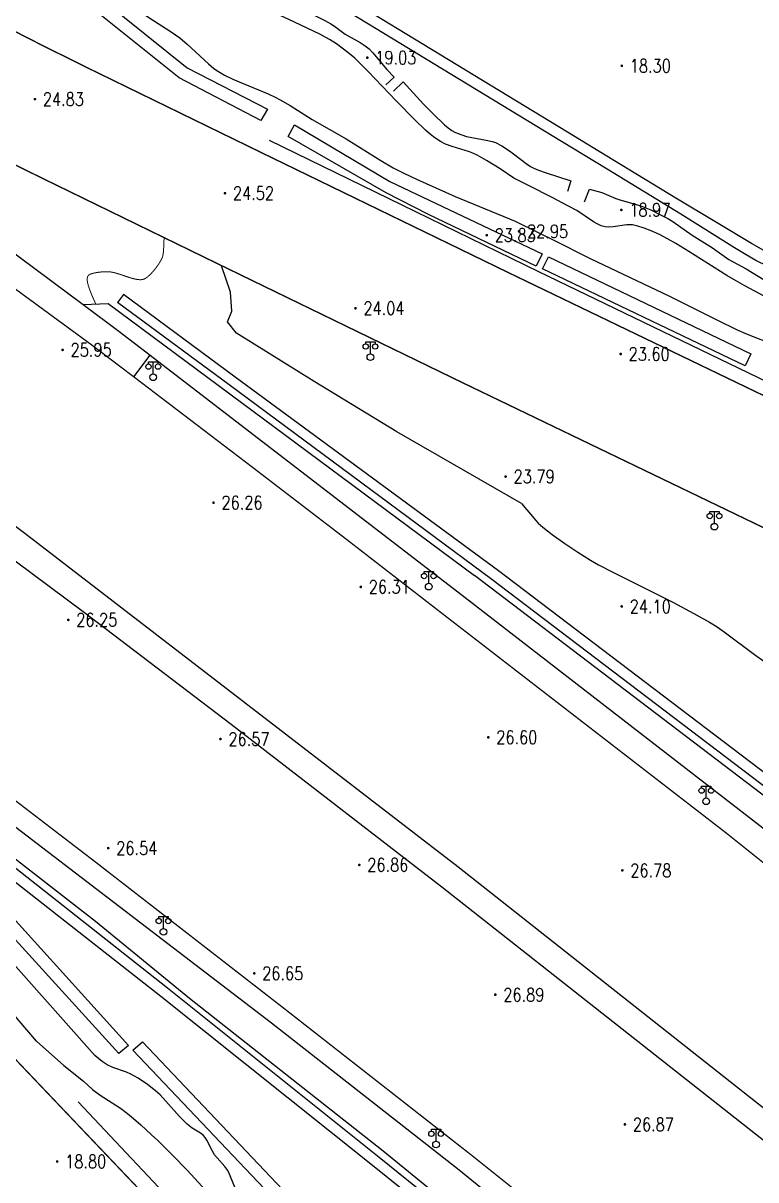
# Model space of a CAD drawing. Extents: x 404846 to 408477, y 3390929 to 3392894.
# Drawn here: x 407616.1 to 407671.1, y 3391660.7 to 3391747.7 of the extents above; entities that cross this region are included whole.
import ezdxf
from ezdxf.enums import TextEntityAlignment as Align

# ---------------------------------------------------------------- set-up
doc = ezdxf.new("R2010")
doc.units = 0
doc.header["$LTSCALE"] = 0.5
doc.layers.get('0').update_dxf_attribs({"linetype": 'CONTINUOUS'})
for name, color, linetype in [('DGX', 2, 'CONTINUOUS'), ('DLDW', 11, 'CONTINUOUS'), ('DLSS', 4, 'CONTINUOUS'), ('DMTZ', 3, 'CONTINUOUS'), ('GCD', 1, 'CONTINUOUS'), ('SXSS', 5, 'CONTINUOUS'), ('ZBTZ', 3, 'CONTINUOUS')]:
    doc.layers.add(name, color=color, linetype=linetype)
doc.styles.add('HZ', font='rs.shx', dxfattribs={"width": 0.8, "bigfont": 'hztxt.shx'})
doc.linetypes.add('10411', pattern='A,2,[150,AAA.SHX,S=1,R=0,X=0,Y=1],2,[151,AAA.SHX,S=1,R=0,X=0,Y=3],1e-11', length=4)
doc.linetypes.add('10412', pattern='A,2,[158,AAA.SHX,S=1,R=0,X=0,Y=0],2,[151,AAA.SHX,S=1,R=0,X=0,Y=3],1e-11', length=4)
doc.linetypes.add('10421', pattern='A,2,[150,AAA.SHX,S=0.5,R=0,X=0,Y=0.5],1e-11', length=2)
doc.linetypes.add('10422', pattern='A,0.75,[150,AAA.SHX,S=0.5,R=0,X=0,Y=0.5],1.5,[177,AAA.SHX,S=1,R=0,X=0,Y=0.4],0.75', length=3)
doc.linetypes.add('1161', pattern='A,0,[149,AAA.SHX,S=0.15,R=0,X=0,Y=0],-1.6', length=1.6)

# ---------------------------------------------------------------- blocks, each defined once
blk = doc.blocks.new('gc097')
for p, q in [((-0.7, 2), (-0.7, 2.3)), ((-0.7, 2.3), (0.7, 2.3)), ((0, 0.5), (0, 2.3)), ((0.7, 2.3), (0.7, 2))]:
    blk.add_line(p, q)
for centre, radius in [((-0.7, 1.6), 0.4), ((0.73, 1.6), 0.4), ((0, 0), 0.5)]:
    blk.add_circle(centre, radius)
blk = doc.blocks.new('GC200')
at = {"linetype": 'Continuous', "const_width": 0.2, "flags": 128}
blk.add_lwpolyline([(-0.1, 0, 1), (0.1, 0, 1)], format="xyb", close=True, dxfattribs=at)

msp = doc.modelspace()

# ---------------------------------------------------------------- linework, layer by layer
at = {"layer": 'DGX', "linetype": 'Continuous', "const_width": 0.075, "elevation": 25, "flags": 128}
msp.add_lwpolyline([(407621.519, 3391726.576), (407621.49, 3391726.641), (407621.46, 3391726.706), (407621.431, 3391726.771), (407621.402, 3391726.836), (407621.374, 3391726.9), (407621.345, 3391726.964), (407621.317, 3391727.028), (407621.29, 3391727.092), (407621.262, 3391727.155), (407621.235, 3391727.218), (407621.209, 3391727.281), (407621.183, 3391727.343), (407621.158, 3391727.404), (407621.134, 3391727.465), (407621.111, 3391727.525), (407621.088, 3391727.584), (407621.066, 3391727.642), (407621.045, 3391727.7), (407621.025, 3391727.757), (407621.006, 3391727.813), (407620.988, 3391727.868), (407620.971, 3391727.921), (407620.955, 3391727.974), (407620.941, 3391728.026), (407620.928, 3391728.077), (407620.916, 3391728.126), (407620.906, 3391728.174), (407620.897, 3391728.221), (407620.889, 3391728.266), (407620.883, 3391728.311), (407620.879, 3391728.353), (407620.876, 3391728.394), (407620.876, 3391728.434), (407620.876, 3391728.472), (407620.879, 3391728.508), (407620.884, 3391728.543), (407620.89, 3391728.576), (407620.899, 3391728.607), (407620.909, 3391728.636), (407620.922, 3391728.664), (407620.937, 3391728.69), (407620.954, 3391728.713), (407620.973, 3391728.735), (407620.998, 3391728.755), (407621.026, 3391728.775), (407621.059, 3391728.794), (407621.095, 3391728.812), (407621.135, 3391728.829), (407621.178, 3391728.845), (407621.224, 3391728.86), (407621.273, 3391728.875), (407621.324, 3391728.889), (407621.377, 3391728.902), (407621.432, 3391728.914), (407621.489, 3391728.925), (407621.547, 3391728.936), (407621.607, 3391728.945), (407621.667, 3391728.954), (407621.728, 3391728.963), (407621.789, 3391728.97), (407621.85, 3391728.977), (407621.911, 3391728.983), (407621.972, 3391728.988), (407622.032, 3391728.993), (407622.091, 3391728.997), (407622.149, 3391729), (407622.206, 3391729.002), (407622.261, 3391729.004), (407622.313, 3391729.005), (407622.364, 3391729.005), (407622.412, 3391729.005), (407622.458, 3391729.004), (407622.503, 3391729.002), (407622.549, 3391728.998), (407622.596, 3391728.993), (407622.645, 3391728.986), (407622.693, 3391728.979), (407622.743, 3391728.97), (407622.794, 3391728.959), (407622.845, 3391728.948), (407622.897, 3391728.936), (407622.95, 3391728.923), (407623.003, 3391728.909), (407623.057, 3391728.894), (407623.111, 3391728.878), (407623.165, 3391728.862), (407623.22, 3391728.845), (407623.276, 3391728.827), (407623.331, 3391728.809), (407623.387, 3391728.791), (407623.443, 3391728.772), (407623.5, 3391728.754), (407623.556, 3391728.735), (407623.612, 3391728.715), (407623.669, 3391728.696), (407623.725, 3391728.677), (407623.781, 3391728.658), (407623.838, 3391728.639), (407623.894, 3391728.62), (407623.949, 3391728.602), (407624.005, 3391728.584), (407624.06, 3391728.567), (407624.115, 3391728.55), (407624.169, 3391728.533), (407624.223, 3391728.517), (407624.277, 3391728.502), (407624.33, 3391728.488), (407624.382, 3391728.475), (407624.434, 3391728.463), (407624.485, 3391728.451), (407624.535, 3391728.441), (407624.584, 3391728.432), (407624.633, 3391728.424), (407624.681, 3391728.417), (407624.728, 3391728.412), (407624.773, 3391728.408), (407624.818, 3391728.406), (407624.862, 3391728.405), (407624.905, 3391728.406), (407624.946, 3391728.408), (407624.986, 3391728.413), (407625.025, 3391728.419), (407625.063, 3391728.427), (407625.099, 3391728.437), (407625.147, 3391728.455), (407625.196, 3391728.477), (407625.246, 3391728.504), (407625.297, 3391728.535), (407625.349, 3391728.571), (407625.401, 3391728.61), (407625.454, 3391728.653), (407625.508, 3391728.7), (407625.562, 3391728.749), (407625.616, 3391728.801), (407625.67, 3391728.856), (407625.723, 3391728.913), (407625.777, 3391728.971), (407625.829, 3391729.031), (407625.882, 3391729.093), (407625.933, 3391729.155), (407625.983, 3391729.219), (407626.032, 3391729.283), (407626.08, 3391729.346), (407626.127, 3391729.41), (407626.171, 3391729.474), (407626.214, 3391729.537), (407626.256, 3391729.598), (407626.295, 3391729.659), (407626.332, 3391729.718), (407626.366, 3391729.775), (407626.398, 3391729.83), (407626.427, 3391729.883), (407626.454, 3391729.933), (407626.477, 3391729.98), (407626.498, 3391730.024), (407626.511, 3391730.057), (407626.524, 3391730.091), (407626.535, 3391730.127), (407626.546, 3391730.163), (407626.556, 3391730.202), (407626.565, 3391730.241), (407626.573, 3391730.282), (407626.58, 3391730.324), (407626.586, 3391730.368), (407626.592, 3391730.413), (407626.598, 3391730.459), (407626.602, 3391730.507), (407626.607, 3391730.555), (407626.611, 3391730.605), (407626.614, 3391730.656), (407626.617, 3391730.709), (407626.62, 3391730.763), (407626.623, 3391730.818), (407626.626, 3391730.874), (407626.628, 3391730.931), (407626.63, 3391730.989), (407626.633, 3391731.049), (407626.635, 3391731.11), (407626.638, 3391731.172), (407626.64, 3391731.235), (407626.643, 3391731.299), (407626.646, 3391731.365), (407626.65, 3391731.431), (407626.654, 3391731.498), (407626.658, 3391731.567)], dxfattribs=at)
at = {"layer": 'DLSS', "linetype": 'Continuous', "const_width": 0.1, "flags": 128}
for points, elevation in [([(407652.824, 3391728.797), (407634.285, 3391737.808), (407621.319, 3391744.133), (407617.605, 3391745.973), (407610.742, 3391749.477)], 24.78), ([(407648.911, 3391720.744), (407630.98, 3391729.46), (407630.371, 3391729.756), (407617.169, 3391736.196), (407613.649, 3391737.941), (407606.666, 3391741.505)], 24.732), ([(407621.115, 3391723.57), (407606.62, 3391734.196)], 25.635), ([(407691.789, 3391709.976), (407676.8, 3391717.241), (407652.798, 3391728.81)], 23.352), ([(407647.833, 3391703.086), (407640.256, 3391708.96), (407633.381, 3391714.234), (407624.787, 3391720.787), (407624.369, 3391721.104), (407621.115, 3391723.57)], 26.007), ([(407689.485, 3391701.163), (407672.908, 3391709.179), (407648.911, 3391720.744)], 23.436), ([(407679.384, 3391678.407), (407668.904, 3391686.794), (407647.833, 3391703.086)], 26.953), ([(407635.618, 3391673.642), (407621.483, 3391684.622), (407614.654, 3391689.86), (407606.195, 3391696.311), (407602.552, 3391699.072)], 26.072), ([(407619.332, 3391665.725), (407611.241, 3391674.235), (407601, 3391685.126)], 18.732), ([(407671.359, 3391645.279), (407649.736, 3391662.584), (407635.618, 3391673.642)], 26.734), ([(407619.332, 3391665.725), (407627.795, 3391656.832), (407636.032, 3391648.093), (407640.531, 3391643.238), (407645.958, 3391637.544), (407648.261, 3391635.239), (407649.997, 3391633.454), (407656.249, 3391627.206), (407659.96, 3391623.717), (407665.538, 3391618.385), (407666.297, 3391617.597)], 18.925)]:
    msp.add_lwpolyline(points, dxfattribs=dict(at, elevation=elevation))
at = {"layer": 'DMTZ', "linetype": '10411', "flags": 128}
for points, elevation in [([(407611.604, 3391757.549), (407612.483, 3391757.171), (407612.66, 3391757.08), (407612.855, 3391756.955), (407613.384, 3391756.548), (407614.855, 3391755.319), (407615.172, 3391755.083), (407615.552, 3391754.837), (407616.563, 3391754.275), (407618.623, 3391753.246), (407619.294, 3391752.89), (407620.734, 3391752.031), (407621.34, 3391751.641), (407621.902, 3391751.254), (407622.34, 3391750.923), (407622.686, 3391750.627), (407624.307, 3391749.069), (407624.926, 3391748.525), (407625.508, 3391748.112), (407627.197, 3391747.042), (407627.835, 3391746.6), (407628.399, 3391746.118), (407629.997, 3391744.628), (407630.393, 3391744.297), (407630.731, 3391744.057), (407631.192, 3391743.79), (407631.83, 3391743.479), (407632.589, 3391743.148), (407634.464, 3391742.372), (407634.999, 3391742.13), (407635.384, 3391741.936), (407636.127, 3391741.501), (407637.775, 3391740.465), (407640.327, 3391738.988), (407642.945, 3391737.363), (407643.878, 3391736.816), (407644.664, 3391736.41), (407645.621, 3391735.954), (407648.527, 3391734.661)], 24.324), ([(407648.527, 3391734.661), (407653.031, 3391732.797), (407656.339, 3391731.178), (407658.229, 3391730.22), (407658.683, 3391729.997), (407664.638, 3391727.163), (407668.195, 3391725.377), (407669.725, 3391724.638), (407670.298, 3391724.381), (407670.865, 3391724.148), (407673.913, 3391722.989), (407674.588, 3391722.706), (407675.111, 3391722.466), (407675.75, 3391722.122), (407677.424, 3391721.024), (407677.834, 3391720.777), (407678.161, 3391720.605), (407678.531, 3391720.457), (407679.054, 3391720.301), (407679.642, 3391720.16), (407681.424, 3391719.775), (407681.865, 3391719.659), (407682.247, 3391719.534), (407682.979, 3391719.214), (407684.202, 3391718.597)], 22.146)]:
    msp.add_lwpolyline(points, dxfattribs=dict(at, elevation=elevation))
at = {"layer": 'DMTZ', "linetype": '10422', "flags": 128}
for points, elevation in [([(407629.798, 3391752.357), (407630.219, 3391753.261), (407631.11, 3391752.862), (407631.436, 3391752.647), (407632.436, 3391751.837), (407633.447, 3391751.149), (407634.283, 3391750.544), (407634.716, 3391750.256), (407635.608, 3391749.692), (407637.239, 3391748.669), (407637.641, 3391748.452), (407638.738, 3391747.905), (407639.194, 3391747.652), (407639.458, 3391747.477), (407640.263, 3391746.882), (407641.394, 3391746.236), (407641.769, 3391746), (407642.071, 3391745.762), (407642.352, 3391745.467), (407642.754, 3391744.994), (407643.4, 3391744.224), (407643.954, 3391743.629), (407643.332, 3391743.054)], 19.036), ([(407643.89, 3391742.571), (407644.615, 3391743.295), (407646.152, 3391741.618), (407646.868, 3391740.888), (407647.737, 3391740.061), (407648.017, 3391739.825), (407648.293, 3391739.623), (407648.503, 3391739.499), (407648.687, 3391739.417), (407649.392, 3391739.184), (407649.795, 3391739.09), (407650.995, 3391738.885), (407651.304, 3391738.809), (407651.565, 3391738.718), (407652.033, 3391738.468), (407652.622, 3391738.088), (407652.923, 3391737.872), (407653.865, 3391737.145), (407654.188, 3391736.926), (407654.439, 3391736.783), (407654.787, 3391736.637), (407655.297, 3391736.457), (407657.222, 3391735.849), (407656.976, 3391735.043)], 18.789), ([(407634.54, 3391738.887), (407644.525, 3391734.03), (407654.79, 3391729.014)], 24.121), ([(407658.246, 3391734.264), (407658.621, 3391735.212), (407659.564, 3391734.957), (407660.597, 3391734.517), (407660.911, 3391734.399), (407662.244, 3391734.03), (407662.624, 3391733.908), (407663.24, 3391733.647), (407663.925, 3391733.313), (407664.526, 3391732.996), (407664.887, 3391732.781), (407666.35, 3391731.758), (407667.867, 3391730.802), (407668.744, 3391730.168), (407669.095, 3391729.932), (407670.398, 3391729.234), (407671.76, 3391728.385), (407672.747, 3391727.781), (407672.366, 3391727.061)], 19.047), ([(407609.756, 3391734.595), (407620.577, 3391726.54)], 25.631), ([(407654.79, 3391729.014), (407689.886, 3391712.066)], 23.273), ([(407601.977, 3391692.204), (407602.421, 3391692.77), (407608.646, 3391687.759), (407615.042, 3391680.717), (407623.968, 3391670.809), (407623.259, 3391670.206)], 24.676), ([(407623.259, 3391670.206), (407607.912, 3391687.058), (407602.731, 3391691.336)], 24.615)]:
    msp.add_lwpolyline(points, dxfattribs=dict(at, elevation=elevation))
for points, elevation in [([(407633.928, 3391740.366), (407627.79, 3391743.598), (407619.892, 3391749.932), (407620.501, 3391750.702), (407628.398, 3391744.34), (407634.428, 3391741.218), (407633.928, 3391740.366)], 24.965), ([(407654.607, 3391729.427), (407646.529, 3391733.3), (407643.34, 3391734.932), (407635.97, 3391739.185), (407636.465, 3391740.047), (407643.614, 3391735.785), (407655.075, 3391730.341), (407654.607, 3391729.427)], 23.85), ([(407670.321, 3391721.924), (407655.1, 3391729.223), (407655.538, 3391730.137), (407670.759, 3391722.837), (407670.321, 3391721.924)], 23.258), ([(407644.521, 3391649.149), (407624.3, 3391670.46), (407625.04, 3391671.096), (407645.204, 3391649.797), (407644.521, 3391649.149)], 24.891)]:
    msp.add_lwpolyline(points, close=True, dxfattribs=dict(at, elevation=elevation))
at = {"layer": 'DMTZ', "linetype": '10412', "flags": 128}
for points, elevation in [([(407620.577, 3391726.54), (407623.255, 3391724.535), (407625.612, 3391722.72), (407649.284, 3391704.503)], 25.905), ([(407649.284, 3391704.503), (407680.406, 3391680.404)], 26.801), ([(407634.725, 3391672.502), (407603.204, 3391696.62)], 26.087), ([(407621.453, 3391670.061), (407615.32, 3391676.974), (407607.229, 3391686.915), (407605.962, 3391688.232), (407603.327, 3391690.172), (407602.88, 3391690.42), (407602.181, 3391690.502)], 24.018), ([(407670.744, 3391643.562), (407648.837, 3391661.449), (407634.725, 3391672.502)], 26.734), ([(407668.909, 3391630.609), (407668.212, 3391630.682), (407667.915, 3391630.686), (407667.664, 3391630.639), (407666.801, 3391630.413), (407666.623, 3391630.386), (407666.366, 3391630.364), (407665.97, 3391630.354), (407665.615, 3391630.38), (407665.395, 3391630.436), (407665.146, 3391630.541), (407664.88, 3391630.686), (407664.548, 3391630.899), (407663.843, 3391631.429), (407663.261, 3391631.917), (407660.95, 3391633.919), (407660.06, 3391634.645), (407659.453, 3391635.112), (407658.863, 3391635.505), (407657.338, 3391636.259), (407657.021, 3391636.444), (407656.813, 3391636.598), (407656.483, 3391636.899), (407656.138, 3391637.262), (407654.789, 3391638.832), (407653.569, 3391639.999), (407653.276, 3391640.318), (407653.075, 3391640.58), (407652.93, 3391640.836), (407652.842, 3391641.1), (407652.78, 3391641.406), (407652.638, 3391642.297), (407652.54, 3391642.667), (407652.381, 3391643.026), (407652.195, 3391643.366), (407651.99, 3391643.678), (407651.823, 3391643.874), (407651.638, 3391644.022), (407651.355, 3391644.195), (407650.971, 3391644.387), (407650.019, 3391644.824), (407649.752, 3391644.97), (407649.563, 3391645.096), (407648.989, 3391645.557), (407647.857, 3391646.589), (407647.282, 3391647.084), (407646.478, 3391647.727), (407645.858, 3391648.174), (407645.559, 3391648.362), (407645.193, 3391648.56), (407643.38, 3391649.432), (407642.701, 3391649.795), (407642.345, 3391650.024), (407641.871, 3391650.361), (407641.37, 3391650.745), (407640.942, 3391651.1), (407640.609, 3391651.401), (407640.369, 3391651.642), (407639.243, 3391652.929), (407637.621, 3391654.521), (407637.136, 3391655.023), (407636.755, 3391655.477), (407635.798, 3391656.752), (407635.403, 3391657.205), (407635.146, 3391657.439), (407634.783, 3391657.738), (407633.741, 3391658.54), (407632.86, 3391659.236), (407632.514, 3391659.535), (407632.21, 3391659.84), (407632.05, 3391660.04), (407631.942, 3391660.22), (407631.57, 3391661.15), (407631.436, 3391661.426), (407631.218, 3391661.719), (407630.643, 3391662.357), (407630.453, 3391662.593), (407630.288, 3391662.874), (407629.878, 3391663.687), (407629.748, 3391663.892), (407629.61, 3391664.057), (407629.389, 3391664.224), (407628.755, 3391664.6), (407628.377, 3391664.903), (407627.823, 3391665.462), (407626.795, 3391666.626), (407626.356, 3391667.092), (407626.001, 3391667.415), (407625.419, 3391667.87), (407624.703, 3391668.36), (407624.149, 3391668.669), (407623.832, 3391668.798), (407622.792, 3391669.167), (407622.38, 3391669.356), (407622.004, 3391669.615), (407621.453, 3391670.061)], 24.125)]:
    msp.add_lwpolyline(points, dxfattribs=dict(at, elevation=elevation))
at = {"layer": 'DMTZ', "linetype": '10421', "elevation": 24.091, "flags": 128}
msp.add_lwpolyline([(407653.51, 3391711.574), (407654.588, 3391710.284), (407654.776, 3391710.09), (407655.125, 3391709.784), (407655.82, 3391709.242), (407656.763, 3391708.571), (407657.751, 3391707.913), (407658.706, 3391707.317), (407659.316, 3391706.968), (407660.427, 3391706.379), (407664.898, 3391704.142), (407666.48, 3391703.299), (407667.655, 3391702.638), (407668.226, 3391702.29), (407668.759, 3391701.925), (407671.032, 3391700.226), (407671.81, 3391699.665), (407672.459, 3391699.241), (407672.748, 3391699.073), (407674.056, 3391698.388), (407675.759, 3391697.582), (407676.751, 3391697.144), (407678.793, 3391696.291), (407681.762, 3391694.56)], dxfattribs=at)
at = {"layer": 'SXSS', "linetype": 'Continuous', "flags": 128}
for points, elevation in [([(407656.967, 3391739.508), (407630.852, 3391755.406)], 18.917), ([(407656.529, 3391738.789), (407630.396, 3391754.72)], 18.99), ([(407691.96, 3391720.708), (407680.438, 3391726.297), (407676.847, 3391728.079), (407674.656, 3391729.141), (407672.918, 3391729.961), (407672.07, 3391730.389), (407670.799, 3391731.116), (407668.042, 3391732.776), (407665.243, 3391734.469), (407660.384, 3391737.426), (407656.967, 3391739.508)], 19.049), ([(407691.596, 3391719.946), (407678.284, 3391726.406), (407672.826, 3391729.014), (407671.139, 3391729.86), (407670.401, 3391730.275), (407669.527, 3391730.798), (407665.505, 3391733.324), (407659.946, 3391736.707), (407656.529, 3391738.789)], 19.081), ([(407623.603, 3391727.284), (407623.159, 3391726.683)], 23.926), ([(407651.78, 3391706.514), (407631.997, 3391721.086), (407623.603, 3391727.284)], 23.947), ([(407651.288, 3391705.868), (407631.553, 3391720.486), (407623.159, 3391726.683)], 23.947), ([(407679.82, 3391685.206), (407651.78, 3391706.514)], 24.211), ([(407679.312, 3391684.561), (407651.288, 3391705.868)], 24.14), ([(407642.818, 3391662.394), (407626.917, 3391675.133), (407610.252, 3391688.25), (407601.118, 3391695.276)], 24.255), ([(407642.329, 3391661.788), (407626.416, 3391674.499), (407609.743, 3391687.553), (407602.541, 3391693.211), (407600.818, 3391694.431)], 24.279), ([(407668.544, 3391641.332), (407658.985, 3391649.343), (407650.086, 3391656.532), (407642.818, 3391662.394)], 23.909), ([(407668.063, 3391640.755), (407658.49, 3391648.74), (407649.597, 3391655.925), (407642.329, 3391661.788)], 23.909)]:
    msp.add_lwpolyline(points, dxfattribs=dict(at, elevation=elevation))
at = {"layer": 'ZBTZ', "linetype": '1161', "flags": 128}
for points, elevation in [([(407652.952, 3391736.047), (407651.919, 3391736.747), (407650.874, 3391737.381), (407650.174, 3391737.766), (407649.862, 3391737.912), (407649.61, 3391738.01), (407648.308, 3391738.418), (407647.815, 3391738.596), (407647.426, 3391738.793), (407647.002, 3391739.077), (407646.675, 3391739.331), (407646.292, 3391739.661), (407645.492, 3391740.424), (407644.097, 3391741.849), (407642.001, 3391744.07), (407641.115, 3391744.946), (407640.994, 3391745.056), (407640.469, 3391745.497), (407639.613, 3391746.152), (407639.093, 3391746.48), (407638.372, 3391746.864), (407635.968, 3391747.988), (407635.372, 3391748.286), (407634.63, 3391748.727), (407633.755, 3391749.326), (407632.708, 3391750.107), (407629.798, 3391752.357), (407629.37, 3391752.847), (407627.875, 3391754.052), (407627.406, 3391754.703), (407627.175, 3391755.073), (407627.021, 3391755.279), (407626.868, 3391755.422), (407626.739, 3391755.478), (407626.529, 3391755.505), (407626.279, 3391755.495), (407625.246, 3391755.339), (407624.882, 3391755.314), (407624.706, 3391755.329), (407624.572, 3391755.363), (407624.381, 3391755.437), (407624.076, 3391755.601), (407623.701, 3391755.85), (407622.607, 3391756.694), (407622.262, 3391756.941), (407621.553, 3391757.397), (407620.767, 3391757.869), (407619.656, 3391758.496), (407618.339, 3391759.203), (407616.887, 3391759.951), (407615.14, 3391760.824), (407610.596, 3391762.98), (407608.794, 3391763.883), (407608.093, 3391764.266), (407607.499, 3391764.621), (407606.655, 3391765.168), (407605.824, 3391765.739), (407604.849, 3391766.467), (407604.424, 3391766.838), (407604.111, 3391767.154), (407604.033, 3391767.248), (407603.887, 3391767.484), (407603.746, 3391767.772), (407603.594, 3391768.138), (407603.528, 3391768.356), (407603.493, 3391768.576), (407603.486, 3391768.8), (407603.501, 3391769.03), (407603.573, 3391769.464), (407603.532, 3391770.496)], 19.889), ([(407691.271, 3391717.771), (407688.005, 3391719.693), (407685.255, 3391721.114), (407684.311, 3391721.574), (407683.606, 3391721.892), (407682.576, 3391722.29), (407682.138, 3391722.43), (407681.782, 3391722.521), (407681.557, 3391722.561), (407681.335, 3391722.579), (407680.14, 3391722.606), (407679.864, 3391722.648), (407679.642, 3391722.729), (407679.438, 3391722.851), (407679.225, 3391723.009), (407678.221, 3391723.87), (407677.848, 3391724.127), (407677.379, 3391724.412), (407676.761, 3391724.747), (407676.049, 3391725.1), (407673.235, 3391726.397), (407671.761, 3391727.157), (407670.315, 3391727.934), (407669.6, 3391728.335), (407668.953, 3391728.723), (407666.089, 3391730.536), (407665.111, 3391731.131), (407664.499, 3391731.475), (407663.879, 3391731.794), (407663.275, 3391732.074), (407662.725, 3391732.292), (407662.252, 3391732.44), (407661.865, 3391732.52), (407661.604, 3391732.541), (407661.434, 3391732.534), (407660.416, 3391732.392), (407660.061, 3391732.362), (407659.798, 3391732.38), (407659.508, 3391732.466), (407659.25, 3391732.583), (407658.93, 3391732.761), (407657.664, 3391733.597), (407657.008, 3391733.971), (407655.833, 3391734.593), (407654.097, 3391735.473), (407652.952, 3391736.047)], 19.199), ([(407653.51, 3391711.574), (407644.158, 3391716.971), (407637.928, 3391720.75), (407632.104, 3391724.374), (407631.421, 3391725.224), (407631.734, 3391726.031), (407631.635, 3391727.468), (407630.98, 3391729.46)], 24.363), ([(407620.577, 3391726.54), (407622.46, 3391726.611), (407649.991, 3391706.171)], 24.642), ([(407624.369, 3391721.104), (407625.612, 3391722.72)], 25.729), ([(407648.728, 3391684.243), (407616.191, 3391709.31), (407603.47, 3391718.797)], 26.229), ([(407647.533, 3391682.726), (407631.685, 3391694.964), (407620.583, 3391703.426), (407615.564, 3391707.174), (407602.657, 3391716.98)], 26.289), ([(407680.073, 3391683.243), (407649.991, 3391706.171)], 24.241), ([(407643.11, 3391662.86), (407628.572, 3391674.346), (407621.489, 3391680.127), (407601.167, 3391695.943)], 24.324), ([(407619.116, 3391669.306), (407617.053, 3391671.142), (407611.379, 3391677.779), (407604.244, 3391685.828), (407601.111, 3391688.627)], 19.132), ([(407675.859, 3391662.816), (407648.728, 3391684.243)], 27.181), ([(407675.117, 3391660.993), (407647.533, 3391682.726)], 27.181), ([(407619.116, 3391669.306), (407620.602, 3391668.123), (407621.262, 3391667.512), (407621.842, 3391667.085), (407623.371, 3391666.089), (407623.906, 3391665.707), (407624.361, 3391665.331), (407624.916, 3391664.841), (407625.716, 3391664.107), (407626.185, 3391663.664), (407627.261, 3391662.601), (407628.404, 3391661.426), (407630.601, 3391659.033), (407631.41, 3391658.216), (407633.7, 3391655.981), (407634.608, 3391655.062), (407635.136, 3391654.569), (407635.406, 3391654.354), (407636.288, 3391653.729), (407636.474, 3391653.579), (407636.633, 3391653.426), (407636.97, 3391653.027), (407637.481, 3391652.35), (407637.752, 3391652.014), (407638.712, 3391651.049), (407639.016, 3391650.695), (407639.103, 3391650.562), (407639.48, 3391649.902), (407639.657, 3391649.685), (407640.058, 3391649.34), (407640.971, 3391648.704), (407641.249, 3391648.49), (407641.7, 3391648.091), (407642.295, 3391647.514), (407643.739, 3391646.018), (407645.877, 3391643.799), (407646.729, 3391642.94), (407648.121, 3391641.58), (407649.053, 3391640.652), (407649.465, 3391640.189), (407650.128, 3391639.217), (407650.451, 3391638.853), (407650.87, 3391638.465), (407651.851, 3391637.641), (407652.207, 3391637.324), (407655.066, 3391634.624), (407658.01, 3391632.048), (407658.481, 3391631.597), (407660.012, 3391630.074), (407660.782, 3391629.369), (407660.965, 3391629.219), (407661.156, 3391629.08), (407661.346, 3391628.94), (407661.701, 3391628.709), (407662.085, 3391628.485), (407662.419, 3391628.313), (407662.744, 3391628.171), (407662.997, 3391628.085), (407663.226, 3391628.034), (407663.439, 3391628.023), (407663.686, 3391628.037), (407664.827, 3391628.2), (407665.188, 3391628.223), (407665.676, 3391628.191), (407666.114, 3391628.116), (407666.288, 3391628.064), (407666.571, 3391627.939), (407666.735, 3391627.895), (407666.879, 3391627.926), (407667.305, 3391628.142), (407667.423, 3391628.174), (407667.647, 3391628.168), (407668.242, 3391628.056)], 18.97), ([(407620.198, 3391666.574), (407628.628, 3391657.615), (407636.867, 3391648.873), (407641.364, 3391644.02), (407646.777, 3391638.342), (407649.075, 3391636.041), (407650.81, 3391634.257), (407657.044, 3391628.027), (407660.746, 3391624.547), (407661.075, 3391624.232), (407666.345, 3391619.195), (407667.105, 3391618.473)], 18.951), ([(407670.052, 3391641.127), (407656.325, 3391652.092), (407643.11, 3391662.86)], 24.226)]:
    msp.add_lwpolyline(points, dxfattribs=dict(at, elevation=elevation))

# ---------------------------------------------------------------- block references
at = {"layer": 'DLDW', "linetype": 'Continuous', "xscale": 0.5, "yscale": 0.5}
for p in [(407642.156, 3391722.58, 24.435), (407625.832, 3391721.066, 26.011), (407668.015, 3391709.832, 23.532), (407646.543, 3391705.321, 25.922), (407667.402, 3391689.179, 26.554), (407626.6, 3391679.369, 26.694), (407647.092, 3391663.374, 26.764)]:
    msp.add_blockref('gc097', p, dxfattribs=at)
at = {"layer": 'GCD', "linetype": 'Continuous'}
ref = msp.add_blockref('GC200', (407641.927, 3391745.103, 19.031), dxfattribs=dict(at, xscale=0.5, yscale=0.5, zscale=0.5))
ref.add_attrib('height', '19.03', dxfattribs={"linetype": 'Continuous', "height": 1, "style": 'HZ', "width": 0.8}).set_placement((407642.527, 3391745.103, 19.031), align=Align.MIDDLE_LEFT)
ref = msp.add_blockref('GC200', (407661.056, 3391744.49, 18.302), dxfattribs=dict(at, xscale=0.5, yscale=0.5, zscale=0.5))
ref.add_attrib('height', '18.30', dxfattribs={"linetype": 'Continuous', "height": 1, "style": 'HZ', "width": 0.8}).set_placement((407661.656, 3391744.49, 18.302), align=Align.MIDDLE_LEFT)
ref = msp.add_blockref('GC200', (407616.943, 3391741.982, 24.827), dxfattribs=dict(at, xscale=0.5, yscale=0.5, zscale=0.5))
ref.add_attrib('height', '24.83', dxfattribs={"linetype": 'Continuous', "height": 1, "style": 'HZ', "width": 0.8}).set_placement((407617.543, 3391741.982, 24.827), align=Align.MIDDLE_LEFT)
ref = msp.add_blockref('GC200', (407631.229, 3391734.908, 24.518), dxfattribs=dict(at, xscale=0.5, yscale=0.5, zscale=0.5))
ref.add_attrib('height', '24.52', dxfattribs={"linetype": 'Continuous', "height": 1, "style": 'HZ', "width": 0.8}).set_placement((407631.829, 3391734.908, 24.518), align=Align.MIDDLE_LEFT)
ref = msp.add_blockref('GC200', (407661.022, 3391733.654, 18.971), dxfattribs=dict(at, xscale=0.5, yscale=0.5, zscale=0.5))
ref.add_attrib('height', '18.97', dxfattribs={"linetype": 'Continuous', "height": 1, "style": 'HZ', "width": 0.8}).set_placement((407661.622, 3391733.654, 18.971), align=Align.MIDDLE_LEFT)
ref = msp.add_blockref('GC200', (407653.334, 3391732.043, 22.954), dxfattribs=dict(at, xscale=0.5, yscale=0.5, zscale=0.5))
ref.add_attrib('height', '22.95', dxfattribs={"linetype": 'Continuous', "height": 1, "style": 'HZ', "width": 0.8}).set_placement((407653.934, 3391732.043, 22.954), align=Align.MIDDLE_LEFT)
ref = msp.add_blockref('GC200', (407650.903, 3391731.753, 23.826), dxfattribs=dict(at, xscale=0.5, yscale=0.5, zscale=0.5))
ref.add_attrib('height', '23.83', dxfattribs={"linetype": 'Continuous', "height": 1, "style": 'HZ', "width": 0.8}).set_placement((407651.503, 3391731.753, 23.826), align=Align.MIDDLE_LEFT)
ref = msp.add_blockref('GC200', (407641.039, 3391726.255, 24.044), dxfattribs=dict(at, xscale=0.5, yscale=0.5, zscale=0.5))
ref.add_attrib('height', '24.04', dxfattribs={"linetype": 'Continuous', "height": 1, "style": 'HZ', "width": 0.8}).set_placement((407641.639, 3391726.255, 24.044), align=Align.MIDDLE_LEFT)
ref = msp.add_blockref('GC200', (407619.026, 3391723.128, 25.945), dxfattribs=dict(at, xscale=0.5, yscale=0.5, zscale=0.5))
ref.add_attrib('height', '25.95', dxfattribs={"linetype": 'Continuous', "height": 1, "style": 'HZ', "width": 0.8}).set_placement((407619.626, 3391723.128, 25.945), align=Align.MIDDLE_LEFT)
ref = msp.add_blockref('GC200', (407660.967, 3391722.817, 23.596), dxfattribs=dict(at, xscale=0.5, yscale=0.5, zscale=0.5))
ref.add_attrib('height', '23.60', dxfattribs={"linetype": 'Continuous', "height": 1, "style": 'HZ', "width": 0.8}).set_placement((407661.567, 3391722.817, 23.596), align=Align.MIDDLE_LEFT)
ref = msp.add_blockref('GC200', (407652.325, 3391713.603, 23.793), dxfattribs=dict(at, xscale=0.5, yscale=0.5, zscale=0.5))
ref.add_attrib('height', '23.79', dxfattribs={"linetype": 'Continuous', "height": 1, "style": 'HZ', "width": 0.8}).set_placement((407652.925, 3391713.603, 23.793), align=Align.MIDDLE_LEFT)
ref = msp.add_blockref('GC200', (407630.368, 3391711.636, 26.261), dxfattribs=dict(at, xscale=0.5, yscale=0.5, zscale=0.5))
ref.add_attrib('height', '26.26', dxfattribs={"linetype": 'Continuous', "height": 1, "style": 'HZ', "width": 0.8}).set_placement((407630.968, 3391711.636, 26.261), align=Align.MIDDLE_LEFT)
ref = msp.add_blockref('GC200', (407641.439, 3391705.301, 26.307), dxfattribs=dict(at, xscale=0.5, yscale=0.5, zscale=0.5))
ref.add_attrib('height', '26.31', dxfattribs={"linetype": 'Continuous', "height": 1, "style": 'HZ', "width": 0.8}).set_placement((407642.039, 3391705.301, 26.307), align=Align.MIDDLE_LEFT)
ref = msp.add_blockref('GC200', (407661.051, 3391703.831, 24.101), dxfattribs=dict(at, xscale=0.5, yscale=0.5, zscale=0.5))
ref.add_attrib('height', '24.10', dxfattribs={"linetype": 'Continuous', "height": 1, "style": 'HZ', "width": 0.8}).set_placement((407661.651, 3391703.831, 24.101), align=Align.MIDDLE_LEFT)
ref = msp.add_blockref('GC200', (407619.451, 3391702.823, 26.252), dxfattribs=dict(at, xscale=0.5, yscale=0.5, zscale=0.5))
ref.add_attrib('height', '26.25', dxfattribs={"linetype": 'Continuous', "height": 1, "style": 'HZ', "width": 0.8}).set_placement((407620.051, 3391702.823, 26.252), align=Align.MIDDLE_LEFT)
ref = msp.add_blockref('GC200', (407630.891, 3391693.862, 26.566), dxfattribs=dict(at, xscale=0.5, yscale=0.5, zscale=0.5))
ref.add_attrib('height', '26.57', dxfattribs={"linetype": 'Continuous', "height": 1, "style": 'HZ', "width": 0.8}).set_placement((407631.491, 3391693.862, 26.566), align=Align.MIDDLE_LEFT)
ref = msp.add_blockref('GC200', (407651.022, 3391693.989, 26.598), dxfattribs=dict(at, xscale=0.5, yscale=0.5, zscale=0.5))
ref.add_attrib('height', '26.60', dxfattribs={"linetype": 'Continuous', "height": 1, "style": 'HZ', "width": 0.8}).set_placement((407651.622, 3391693.989, 26.598), align=Align.MIDDLE_LEFT)
ref = msp.add_blockref('GC200', (407622.458, 3391685.655, 26.535), dxfattribs=dict(at, xscale=0.5, yscale=0.5, zscale=0.5))
ref.add_attrib('height', '26.54', dxfattribs={"linetype": 'Continuous', "height": 1, "style": 'HZ', "width": 0.8}).set_placement((407623.058, 3391685.655, 26.535), align=Align.MIDDLE_LEFT)
ref = msp.add_blockref('GC200', (407641.326, 3391684.394, 26.856), dxfattribs=dict(at, xscale=0.5, yscale=0.5, zscale=0.5))
ref.add_attrib('height', '26.86', dxfattribs={"linetype": 'Continuous', "height": 1, "style": 'HZ', "width": 0.8}).set_placement((407641.926, 3391684.394, 26.856), align=Align.MIDDLE_LEFT)
ref = msp.add_blockref('GC200', (407661.096, 3391683.979, 26.78), dxfattribs=dict(at, xscale=0.5, yscale=0.5, zscale=0.5))
ref.add_attrib('height', '26.78', dxfattribs={"linetype": 'Continuous', "height": 1, "style": 'HZ', "width": 0.8}).set_placement((407661.696, 3391683.979, 26.78), align=Align.MIDDLE_LEFT)
ref = msp.add_blockref('GC200', (407633.427, 3391676.241, 26.645), dxfattribs=dict(at, xscale=0.5, yscale=0.5, zscale=0.5))
ref.add_attrib('height', '26.65', dxfattribs={"linetype": 'Continuous', "height": 1, "style": 'HZ', "width": 0.8}).set_placement((407634.027, 3391676.241, 26.645), align=Align.MIDDLE_LEFT)
ref = msp.add_blockref('GC200', (407651.552, 3391674.633, 26.886), dxfattribs=dict(at, xscale=0.5, yscale=0.5, zscale=0.5))
ref.add_attrib('height', '26.89', dxfattribs={"linetype": 'Continuous', "height": 1, "style": 'HZ', "width": 0.8}).set_placement((407652.152, 3391674.633, 26.886), align=Align.MIDDLE_LEFT)
ref = msp.add_blockref('GC200', (407661.287, 3391664.88, 26.873), dxfattribs=dict(at, xscale=0.5, yscale=0.5, zscale=0.5))
ref.add_attrib('height', '26.87', dxfattribs={"linetype": 'Continuous', "height": 1, "style": 'HZ', "width": 0.8}).set_placement((407661.887, 3391664.88, 26.873), align=Align.MIDDLE_LEFT)
ref = msp.add_blockref('GC200', (407618.618, 3391662.088, 18.8), dxfattribs=dict(at, xscale=0.5, yscale=0.5, zscale=0.5))
ref.add_attrib('height', '18.80', dxfattribs={"linetype": 'Continuous', "height": 1, "style": 'HZ', "width": 0.8}).set_placement((407619.218, 3391662.088, 18.8), align=Align.MIDDLE_LEFT)

doc.saveas('drawing.dxf')
